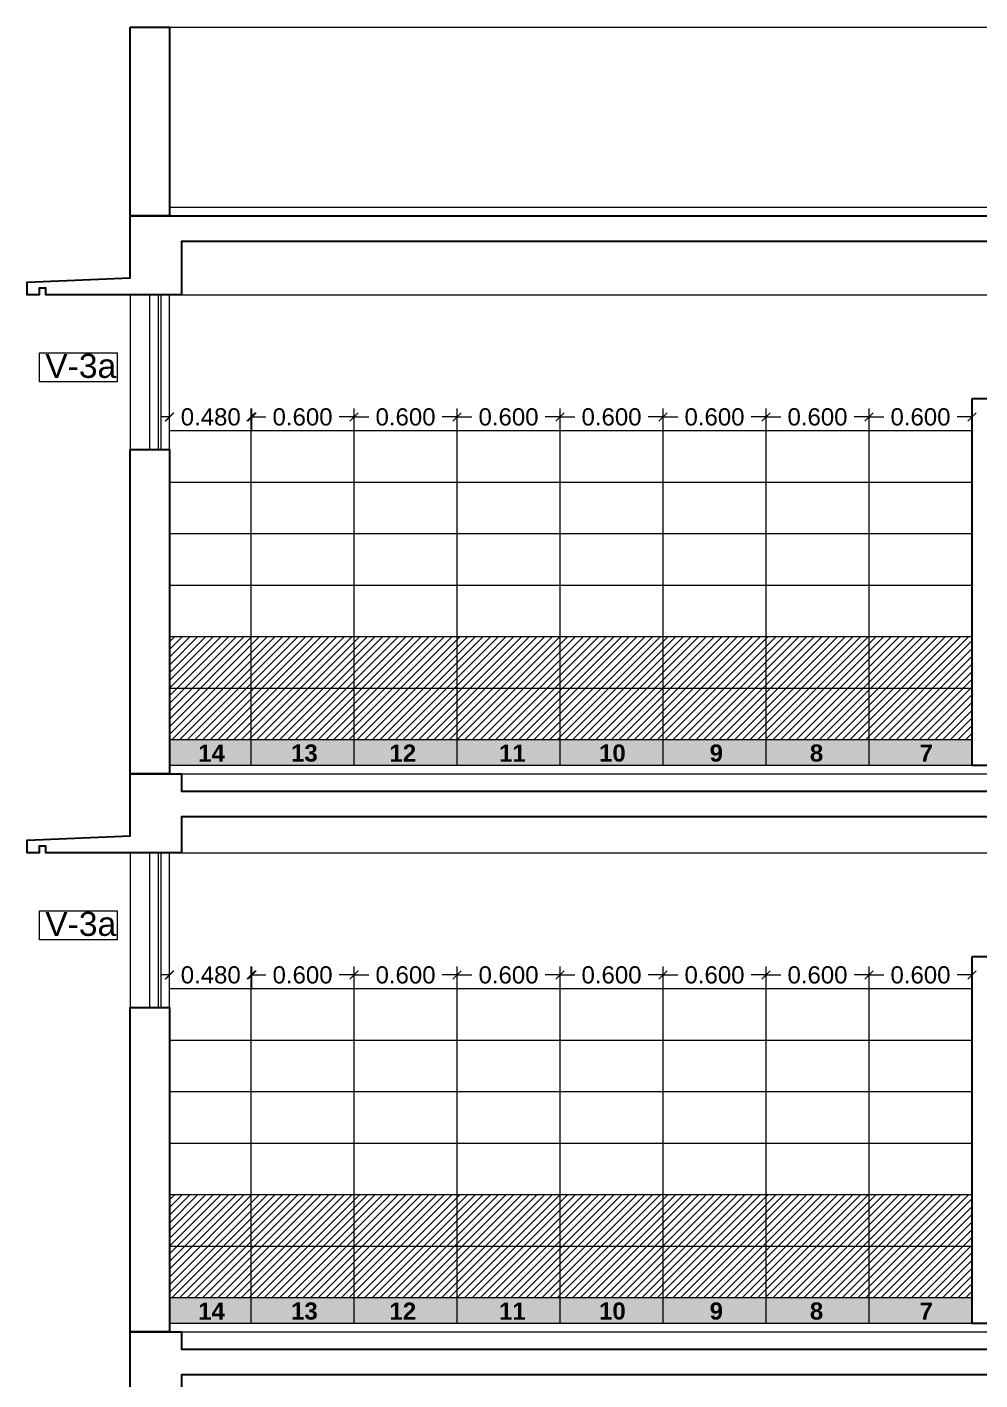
# Model space of a CAD drawing. Header units: millimetres. Extents: x 2733 to 5909, y 1038 to 2089.
# Drawn here: x 2766.64 to 2772.19, y 1048.03 to 1055.91 of the extents above; entities that cross this region are included whole.
import ezdxf

# ---------------------------------------------------------------- set-up
doc = ezdxf.new("R2010")
doc.units = ezdxf.units.MM
doc.header["$PDMODE"] = 35
doc.layers.get('0').update_dxf_attribs({"lineweight": 20})
doc.layers.get('Defpoints').update_dxf_attribs({"lineweight": 15})
for name, color, linetype, lineweight in [('beam', 43, 'Continuous', 20), ('DIM', 6, 'Continuous', 18), ('FLOOR FINISH', 10, 'Continuous', 15), ('Hatch', 43, 'Continuous', 13), ('rcc', 5, 'Continuous', 30), ('RD', 7, 'Continuous', 18), ('TILE HATCH-2', 123, 'Continuous', 9), ('Tiles', 91, 'Continuous', 9), ('Tiles-Text', 230, 'Continuous', 18), ('Ventilator', 200, 'Continuous', 18), ('Wall', 7, 'Continuous', 30)]:
    doc.layers.add(name, color=color, linetype=linetype, lineweight=lineweight)
doc.styles.add('dim-stylus bt', font='arial.ttf')
doc.styles.get("Standard").update_dxf_attribs({"font": 'arial.ttf', "height": 0.2})
doc.styles.add('Tabrej', font='arial.ttf')
doc.dimstyles.new('DIMEN', dxfattribs={"dimtxt": 0.3, "dimasz": 0.25, "dimexe": 0.18, "dimexo": 0.0625, "dimgap": 0.09, "dimtad": 0, "dimdec": 3, "dimzin": 0, "dimdsep": 46, "dimtxsty": 'Tabrej', "dimcen": 0, "dimclrd": 256, "dimclre": 256, "dimclrt": 7, "dimadec": 0, "dimazin": 0, "dimtfac": 1, "dimtdec": 3, "dimtofl": 0, "dimtmove": 0, "dimatfit": 1, "dimfxl": 0, "dimtolj": 1, "dimtzin": 0, "dimlwd": -1, "dimlwe": -1, "dimarcsym": 0})

# ---------------------------------------------------------------- blocks, each defined once
blk = doc.blocks.new('_ArchTick')
at = {"color": 0, "const_width": 0.15}
blk.add_lwpolyline([(-0.5, -0.5), (0.5, 0.5)], dxfattribs=at)
blk = doc.blocks.new('*D184')
at = {"layer": 'Defpoints', "color": 0, "lineweight": 15, "transparency": 16777216}
for p in [(2767.9517, 1053.6424), (2767.4715, 1053.5635), (2767.9517, 1053.5635)]:
    blk.add_point(p, dxfattribs=at)
at = {"layer": 'DIM', "transparency": 16777216}
for p, q in [((2767.4715, 1053.565), (2767.4715, 1053.6924)), ((2767.9517, 1053.565), (2767.9517, 1053.6924)), ((2767.4715, 1053.6424), (2767.4215, 1053.6424)), ((2767.9517, 1053.6424), (2768.0017, 1053.6424))]:
    blk.add_line(p, q, dxfattribs=at)
at = {"layer": 'DIM', "transparency": 16777216, "xscale": 0.05, "yscale": 0.05, "zscale": 0.05}
blk.add_blockref('_ArchTick', (2767.4715, 1053.6424), dxfattribs=at)
at = {"layer": 'DIM', "transparency": 16777216, "xscale": 0.05, "yscale": 0.05, "zscale": 0.05, "rotation": 180}
blk.add_blockref('_ArchTick', (2767.9517, 1053.6424), dxfattribs=at)
at = {"layer": 'DIM', "color": 7, "transparency": 16777216, "insert": (2767.7116, 1053.6424), "char_height": 0.1, "attachment_point": 5, "style": 'Tabrej'}
blk.add_mtext('\\A1;0.480', dxfattribs=at)
blk = doc.blocks.new('*D176')
at = {"layer": 'Defpoints', "color": 0, "lineweight": 15, "transparency": 16777216}
for p in [(2768.5466, 1053.6424), (2767.9466, 1053.5685), (2768.5466, 1053.5635)]:
    blk.add_point(p, dxfattribs=at)
at = {"layer": 'DIM', "transparency": 16777216}
for p, q in [((2767.9466, 1053.57), (2767.9466, 1053.6924)), ((2768.5466, 1053.565), (2768.5466, 1053.6924)), ((2767.9466, 1053.6424), (2768.0331, 1053.6424)), ((2768.5466, 1053.6424), (2768.4602, 1053.6424))]:
    blk.add_line(p, q, dxfattribs=at)
at = {"layer": 'DIM', "transparency": 16777216, "xscale": 0.05, "yscale": 0.05, "zscale": 0.05, "rotation": 180}
blk.add_blockref('_ArchTick', (2767.9466, 1053.6424), dxfattribs=at)
at = {"layer": 'DIM', "transparency": 16777216, "xscale": 0.05, "yscale": 0.05, "zscale": 0.05}
blk.add_blockref('_ArchTick', (2768.5466, 1053.6424), dxfattribs=at)
at = {"layer": 'DIM', "color": 7, "transparency": 16777216, "insert": (2768.2466, 1053.6424), "char_height": 0.1, "attachment_point": 5, "style": 'Tabrej'}
blk.add_mtext('\\A1;0.600', dxfattribs=at)
blk = doc.blocks.new('*D177')
at = {"layer": 'Defpoints', "color": 0, "lineweight": 15, "transparency": 16777216}
for p in [(2769.1466, 1053.6424), (2768.5466, 1053.5685), (2769.1466, 1053.5635)]:
    blk.add_point(p, dxfattribs=at)
at = {"layer": 'DIM', "transparency": 16777216}
for p, q in [((2768.5466, 1053.57), (2768.5466, 1053.6924)), ((2769.1466, 1053.565), (2769.1466, 1053.6924)), ((2768.5466, 1053.6424), (2768.6331, 1053.6424)), ((2769.1466, 1053.6424), (2769.0602, 1053.6424))]:
    blk.add_line(p, q, dxfattribs=at)
at = {"layer": 'DIM', "transparency": 16777216, "xscale": 0.05, "yscale": 0.05, "zscale": 0.05, "rotation": 180}
blk.add_blockref('_ArchTick', (2768.5466, 1053.6424), dxfattribs=at)
at = {"layer": 'DIM', "transparency": 16777216, "xscale": 0.05, "yscale": 0.05, "zscale": 0.05}
blk.add_blockref('_ArchTick', (2769.1466, 1053.6424), dxfattribs=at)
at = {"layer": 'DIM', "color": 7, "transparency": 16777216, "insert": (2768.8466, 1053.6424), "char_height": 0.1, "attachment_point": 5, "style": 'Tabrej'}
blk.add_mtext('\\A1;0.600', dxfattribs=at)
blk = doc.blocks.new('*D178')
at = {"layer": 'Defpoints', "color": 0, "lineweight": 15, "transparency": 16777216}
for p in [(2769.7466, 1053.6424), (2769.1466, 1053.5685), (2769.7466, 1053.5635)]:
    blk.add_point(p, dxfattribs=at)
at = {"layer": 'DIM', "transparency": 16777216}
for p, q in [((2769.1466, 1053.57), (2769.1466, 1053.6924)), ((2769.7466, 1053.565), (2769.7466, 1053.6924)), ((2769.1466, 1053.6424), (2769.2331, 1053.6424)), ((2769.7466, 1053.6424), (2769.6602, 1053.6424))]:
    blk.add_line(p, q, dxfattribs=at)
at = {"layer": 'DIM', "transparency": 16777216, "xscale": 0.05, "yscale": 0.05, "zscale": 0.05, "rotation": 180}
blk.add_blockref('_ArchTick', (2769.1466, 1053.6424), dxfattribs=at)
at = {"layer": 'DIM', "transparency": 16777216, "xscale": 0.05, "yscale": 0.05, "zscale": 0.05}
blk.add_blockref('_ArchTick', (2769.7466, 1053.6424), dxfattribs=at)
at = {"layer": 'DIM', "color": 7, "transparency": 16777216, "insert": (2769.4466, 1053.6424), "char_height": 0.1, "attachment_point": 5, "style": 'Tabrej'}
blk.add_mtext('\\A1;0.600', dxfattribs=at)
blk = doc.blocks.new('*D179')
at = {"layer": 'Defpoints', "color": 0, "lineweight": 15, "transparency": 16777216}
for p in [(2770.3466, 1053.6424), (2769.7466, 1053.5685), (2770.3466, 1053.5635)]:
    blk.add_point(p, dxfattribs=at)
at = {"layer": 'DIM', "transparency": 16777216}
for p, q in [((2769.7466, 1053.57), (2769.7466, 1053.6924)), ((2770.3466, 1053.565), (2770.3466, 1053.6924)), ((2769.7466, 1053.6424), (2769.8331, 1053.6424)), ((2770.3466, 1053.6424), (2770.2602, 1053.6424))]:
    blk.add_line(p, q, dxfattribs=at)
at = {"layer": 'DIM', "transparency": 16777216, "xscale": 0.05, "yscale": 0.05, "zscale": 0.05, "rotation": 180}
blk.add_blockref('_ArchTick', (2769.7466, 1053.6424), dxfattribs=at)
at = {"layer": 'DIM', "transparency": 16777216, "xscale": 0.05, "yscale": 0.05, "zscale": 0.05}
blk.add_blockref('_ArchTick', (2770.3466, 1053.6424), dxfattribs=at)
at = {"layer": 'DIM', "color": 7, "transparency": 16777216, "insert": (2770.0466, 1053.6424), "char_height": 0.1, "attachment_point": 5, "style": 'Tabrej'}
blk.add_mtext('\\A1;0.600', dxfattribs=at)
blk = doc.blocks.new('*D180')
at = {"layer": 'Defpoints', "color": 0, "lineweight": 15, "transparency": 16777216}
for p in [(2770.9466, 1053.6424), (2770.3466, 1053.5685), (2770.9466, 1053.5635)]:
    blk.add_point(p, dxfattribs=at)
at = {"layer": 'DIM', "transparency": 16777216}
for p, q in [((2770.3466, 1053.57), (2770.3466, 1053.6924)), ((2770.9466, 1053.565), (2770.9466, 1053.6924)), ((2770.3466, 1053.6424), (2770.4331, 1053.6424)), ((2770.9466, 1053.6424), (2770.8602, 1053.6424))]:
    blk.add_line(p, q, dxfattribs=at)
at = {"layer": 'DIM', "transparency": 16777216, "xscale": 0.05, "yscale": 0.05, "zscale": 0.05, "rotation": 180}
blk.add_blockref('_ArchTick', (2770.3466, 1053.6424), dxfattribs=at)
at = {"layer": 'DIM', "transparency": 16777216, "xscale": 0.05, "yscale": 0.05, "zscale": 0.05}
blk.add_blockref('_ArchTick', (2770.9466, 1053.6424), dxfattribs=at)
at = {"layer": 'DIM', "color": 7, "transparency": 16777216, "insert": (2770.6466, 1053.6424), "char_height": 0.1, "attachment_point": 5, "style": 'Tabrej'}
blk.add_mtext('\\A1;0.600', dxfattribs=at)
blk = doc.blocks.new('*D181')
at = {"layer": 'Defpoints', "color": 0, "lineweight": 15, "transparency": 16777216}
for p in [(2771.5466, 1053.6424), (2770.9466, 1053.5685), (2771.5466, 1053.5635)]:
    blk.add_point(p, dxfattribs=at)
at = {"layer": 'DIM', "transparency": 16777216}
for p, q in [((2770.9466, 1053.57), (2770.9466, 1053.6924)), ((2771.5466, 1053.565), (2771.5466, 1053.6924)), ((2770.9466, 1053.6424), (2771.0331, 1053.6424)), ((2771.5466, 1053.6424), (2771.4602, 1053.6424))]:
    blk.add_line(p, q, dxfattribs=at)
at = {"layer": 'DIM', "transparency": 16777216, "xscale": 0.05, "yscale": 0.05, "zscale": 0.05, "rotation": 180}
blk.add_blockref('_ArchTick', (2770.9466, 1053.6424), dxfattribs=at)
at = {"layer": 'DIM', "transparency": 16777216, "xscale": 0.05, "yscale": 0.05, "zscale": 0.05}
blk.add_blockref('_ArchTick', (2771.5466, 1053.6424), dxfattribs=at)
at = {"layer": 'DIM', "color": 7, "transparency": 16777216, "insert": (2771.2466, 1053.6424), "char_height": 0.1, "attachment_point": 5, "style": 'Tabrej'}
blk.add_mtext('\\A1;0.600', dxfattribs=at)
blk = doc.blocks.new('*D182')
at = {"layer": 'Defpoints', "color": 0, "lineweight": 15, "transparency": 16777216}
for p in [(2772.1466, 1053.6424), (2771.5466, 1053.5685), (2772.1466, 1053.5635)]:
    blk.add_point(p, dxfattribs=at)
at = {"layer": 'DIM', "transparency": 16777216}
for p, q in [((2771.5466, 1053.57), (2771.5466, 1053.6924)), ((2772.1466, 1053.565), (2772.1466, 1053.6924)), ((2771.5466, 1053.6424), (2771.6331, 1053.6424)), ((2772.1466, 1053.6424), (2772.0602, 1053.6424))]:
    blk.add_line(p, q, dxfattribs=at)
at = {"layer": 'DIM', "transparency": 16777216, "xscale": 0.05, "yscale": 0.05, "zscale": 0.05, "rotation": 180}
blk.add_blockref('_ArchTick', (2771.5466, 1053.6424), dxfattribs=at)
at = {"layer": 'DIM', "transparency": 16777216, "xscale": 0.05, "yscale": 0.05, "zscale": 0.05}
blk.add_blockref('_ArchTick', (2772.1466, 1053.6424), dxfattribs=at)
at = {"layer": 'DIM', "color": 7, "transparency": 16777216, "insert": (2771.8466, 1053.6424), "char_height": 0.1, "attachment_point": 5, "style": 'Tabrej'}
blk.add_mtext('\\A1;0.600', dxfattribs=at)
blk = doc.blocks.new('tg')
at = {"layer": 'RD', "linetype": 'Continuous', "ltscale": 0.2}
blk.add_lwpolyline([(2440.174, -1429.3276), (2439.7225, -1429.3276), (2439.7225, -1429.159), (2440.174, -1429.159)], close=True, dxfattribs=at)
at = {"layer": 'RD', "linetype": 'Continuous', "ltscale": 0.2, "insert": (2439.7561, -1429.1655), "char_height": 0.14, "attachment_point": 1}
blk.add_mtext_dynamic_manual_height_columns('V-3a', width=0.066544, gutter_width=1.7655, heights=[0], dxfattribs=at)
blk = doc.blocks.new('*D739')
at = {"layer": 'Defpoints', "color": 0, "lineweight": 15, "transparency": 16777216}
for p in [(2768.5466, 1050.3924), (2767.9466, 1050.3185), (2768.5466, 1050.3135)]:
    blk.add_point(p, dxfattribs=at)
at = {"layer": 'DIM', "transparency": 16777216}
for p, q in [((2767.9466, 1050.32), (2767.9466, 1050.4424)), ((2767.9466, 1050.3924), (2768.0331, 1050.3924)), ((2768.5466, 1050.3924), (2768.4602, 1050.3924)), ((2768.5466, 1050.315), (2768.5466, 1050.4424))]:
    blk.add_line(p, q, dxfattribs=at)
at = {"layer": 'DIM', "transparency": 16777216, "xscale": 0.05, "yscale": 0.05, "zscale": 0.05, "rotation": 180}
blk.add_blockref('_ArchTick', (2767.9466, 1050.3924), dxfattribs=at)
at = {"layer": 'DIM', "transparency": 16777216, "xscale": 0.05, "yscale": 0.05, "zscale": 0.05}
blk.add_blockref('_ArchTick', (2768.5466, 1050.3924), dxfattribs=at)
at = {"layer": 'DIM', "color": 7, "transparency": 16777216, "insert": (2768.2466, 1050.3924), "char_height": 0.1, "attachment_point": 5, "style": 'Tabrej'}
blk.add_mtext('\\A1;0.600', dxfattribs=at)
blk = doc.blocks.new('*D740')
at = {"layer": 'Defpoints', "color": 0, "lineweight": 15, "transparency": 16777216}
for p in [(2769.1466, 1050.3924), (2768.5466, 1050.3185), (2769.1466, 1050.3135)]:
    blk.add_point(p, dxfattribs=at)
at = {"layer": 'DIM', "transparency": 16777216}
for p, q in [((2768.5466, 1050.32), (2768.5466, 1050.4424)), ((2768.5466, 1050.3924), (2768.6331, 1050.3924)), ((2769.1466, 1050.3924), (2769.0602, 1050.3924)), ((2769.1466, 1050.315), (2769.1466, 1050.4424))]:
    blk.add_line(p, q, dxfattribs=at)
at = {"layer": 'DIM', "transparency": 16777216, "xscale": 0.05, "yscale": 0.05, "zscale": 0.05, "rotation": 180}
blk.add_blockref('_ArchTick', (2768.5466, 1050.3924), dxfattribs=at)
at = {"layer": 'DIM', "transparency": 16777216, "xscale": 0.05, "yscale": 0.05, "zscale": 0.05}
blk.add_blockref('_ArchTick', (2769.1466, 1050.3924), dxfattribs=at)
at = {"layer": 'DIM', "color": 7, "transparency": 16777216, "insert": (2768.8466, 1050.3924), "char_height": 0.1, "attachment_point": 5, "style": 'Tabrej'}
blk.add_mtext('\\A1;0.600', dxfattribs=at)
blk = doc.blocks.new('*D738')
at = {"layer": 'Defpoints', "color": 0, "lineweight": 15, "transparency": 16777216}
for p in [(2767.9517, 1050.3924), (2767.4715, 1050.3135), (2767.9517, 1050.3135)]:
    blk.add_point(p, dxfattribs=at)
at = {"layer": 'DIM', "transparency": 16777216}
for p, q in [((2767.4715, 1050.3924), (2767.4215, 1050.3924)), ((2767.4715, 1050.315), (2767.4715, 1050.4424)), ((2767.9517, 1050.315), (2767.9517, 1050.4424)), ((2767.9517, 1050.3924), (2768.0017, 1050.3924))]:
    blk.add_line(p, q, dxfattribs=at)
at = {"layer": 'DIM', "transparency": 16777216, "xscale": 0.05, "yscale": 0.05, "zscale": 0.05}
blk.add_blockref('_ArchTick', (2767.4715, 1050.3924), dxfattribs=at)
at = {"layer": 'DIM', "transparency": 16777216, "xscale": 0.05, "yscale": 0.05, "zscale": 0.05, "rotation": 180}
blk.add_blockref('_ArchTick', (2767.9517, 1050.3924), dxfattribs=at)
at = {"layer": 'DIM', "color": 7, "transparency": 16777216, "insert": (2767.7116, 1050.3924), "char_height": 0.1, "attachment_point": 5, "style": 'Tabrej'}
blk.add_mtext('\\A1;0.480', dxfattribs=at)
blk = doc.blocks.new('*D741')
at = {"layer": 'Defpoints', "color": 0, "lineweight": 15, "transparency": 16777216}
for p in [(2769.7466, 1050.3924), (2769.1466, 1050.3185), (2769.7466, 1050.3135)]:
    blk.add_point(p, dxfattribs=at)
at = {"layer": 'DIM', "transparency": 16777216}
for p, q in [((2769.1466, 1050.32), (2769.1466, 1050.4424)), ((2769.1466, 1050.3924), (2769.2331, 1050.3924)), ((2769.7466, 1050.3924), (2769.6602, 1050.3924)), ((2769.7466, 1050.315), (2769.7466, 1050.4424))]:
    blk.add_line(p, q, dxfattribs=at)
at = {"layer": 'DIM', "transparency": 16777216, "xscale": 0.05, "yscale": 0.05, "zscale": 0.05, "rotation": 180}
blk.add_blockref('_ArchTick', (2769.1466, 1050.3924), dxfattribs=at)
at = {"layer": 'DIM', "transparency": 16777216, "xscale": 0.05, "yscale": 0.05, "zscale": 0.05}
blk.add_blockref('_ArchTick', (2769.7466, 1050.3924), dxfattribs=at)
at = {"layer": 'DIM', "color": 7, "transparency": 16777216, "insert": (2769.4466, 1050.3924), "char_height": 0.1, "attachment_point": 5, "style": 'Tabrej'}
blk.add_mtext('\\A1;0.600', dxfattribs=at)
blk = doc.blocks.new('*D742')
at = {"layer": 'Defpoints', "color": 0, "lineweight": 15, "transparency": 16777216}
for p in [(2770.3466, 1050.3924), (2769.7466, 1050.3185), (2770.3466, 1050.3135)]:
    blk.add_point(p, dxfattribs=at)
at = {"layer": 'DIM', "transparency": 16777216}
for p, q in [((2769.7466, 1050.32), (2769.7466, 1050.4424)), ((2769.7466, 1050.3924), (2769.8331, 1050.3924)), ((2770.3466, 1050.3924), (2770.2602, 1050.3924)), ((2770.3466, 1050.315), (2770.3466, 1050.4424))]:
    blk.add_line(p, q, dxfattribs=at)
at = {"layer": 'DIM', "transparency": 16777216, "xscale": 0.05, "yscale": 0.05, "zscale": 0.05, "rotation": 180}
blk.add_blockref('_ArchTick', (2769.7466, 1050.3924), dxfattribs=at)
at = {"layer": 'DIM', "transparency": 16777216, "xscale": 0.05, "yscale": 0.05, "zscale": 0.05}
blk.add_blockref('_ArchTick', (2770.3466, 1050.3924), dxfattribs=at)
at = {"layer": 'DIM', "color": 7, "transparency": 16777216, "insert": (2770.0466, 1050.3924), "char_height": 0.1, "attachment_point": 5, "style": 'Tabrej'}
blk.add_mtext('\\A1;0.600', dxfattribs=at)
blk = doc.blocks.new('*D743')
at = {"layer": 'Defpoints', "color": 0, "lineweight": 15, "transparency": 16777216}
for p in [(2770.9466, 1050.3924), (2770.3466, 1050.3185), (2770.9466, 1050.3135)]:
    blk.add_point(p, dxfattribs=at)
at = {"layer": 'DIM', "transparency": 16777216}
for p, q in [((2770.3466, 1050.32), (2770.3466, 1050.4424)), ((2770.3466, 1050.3924), (2770.4331, 1050.3924)), ((2770.9466, 1050.3924), (2770.8602, 1050.3924)), ((2770.9466, 1050.315), (2770.9466, 1050.4424))]:
    blk.add_line(p, q, dxfattribs=at)
at = {"layer": 'DIM', "transparency": 16777216, "xscale": 0.05, "yscale": 0.05, "zscale": 0.05, "rotation": 180}
blk.add_blockref('_ArchTick', (2770.3466, 1050.3924), dxfattribs=at)
at = {"layer": 'DIM', "transparency": 16777216, "xscale": 0.05, "yscale": 0.05, "zscale": 0.05}
blk.add_blockref('_ArchTick', (2770.9466, 1050.3924), dxfattribs=at)
at = {"layer": 'DIM', "color": 7, "transparency": 16777216, "insert": (2770.6466, 1050.3924), "char_height": 0.1, "attachment_point": 5, "style": 'Tabrej'}
blk.add_mtext('\\A1;0.600', dxfattribs=at)
blk = doc.blocks.new('*D744')
at = {"layer": 'Defpoints', "color": 0, "lineweight": 15, "transparency": 16777216}
for p in [(2771.5466, 1050.3924), (2770.9466, 1050.3185), (2771.5466, 1050.3135)]:
    blk.add_point(p, dxfattribs=at)
at = {"layer": 'DIM', "transparency": 16777216}
for p, q in [((2770.9466, 1050.32), (2770.9466, 1050.4424)), ((2770.9466, 1050.3924), (2771.0331, 1050.3924)), ((2771.5466, 1050.3924), (2771.4602, 1050.3924)), ((2771.5466, 1050.315), (2771.5466, 1050.4424))]:
    blk.add_line(p, q, dxfattribs=at)
at = {"layer": 'DIM', "transparency": 16777216, "xscale": 0.05, "yscale": 0.05, "zscale": 0.05, "rotation": 180}
blk.add_blockref('_ArchTick', (2770.9466, 1050.3924), dxfattribs=at)
at = {"layer": 'DIM', "transparency": 16777216, "xscale": 0.05, "yscale": 0.05, "zscale": 0.05}
blk.add_blockref('_ArchTick', (2771.5466, 1050.3924), dxfattribs=at)
at = {"layer": 'DIM', "color": 7, "transparency": 16777216, "insert": (2771.2466, 1050.3924), "char_height": 0.1, "attachment_point": 5, "style": 'Tabrej'}
blk.add_mtext('\\A1;0.600', dxfattribs=at)
blk = doc.blocks.new('*D745')
at = {"layer": 'Defpoints', "color": 0, "lineweight": 15, "transparency": 16777216}
for p in [(2772.1466, 1050.3924), (2771.5466, 1050.3185), (2772.1466, 1050.3135)]:
    blk.add_point(p, dxfattribs=at)
at = {"layer": 'DIM', "transparency": 16777216}
for p, q in [((2771.5466, 1050.32), (2771.5466, 1050.4424)), ((2771.5466, 1050.3924), (2771.6331, 1050.3924)), ((2772.1466, 1050.3924), (2772.0602, 1050.3924)), ((2772.1466, 1050.315), (2772.1466, 1050.4424))]:
    blk.add_line(p, q, dxfattribs=at)
at = {"layer": 'DIM', "transparency": 16777216, "xscale": 0.05, "yscale": 0.05, "zscale": 0.05, "rotation": 180}
blk.add_blockref('_ArchTick', (2771.5466, 1050.3924), dxfattribs=at)
at = {"layer": 'DIM', "transparency": 16777216, "xscale": 0.05, "yscale": 0.05, "zscale": 0.05}
blk.add_blockref('_ArchTick', (2772.1466, 1050.3924), dxfattribs=at)
at = {"layer": 'DIM', "color": 7, "transparency": 16777216, "insert": (2771.8466, 1050.3924), "char_height": 0.1, "attachment_point": 5, "style": 'Tabrej'}
blk.add_mtext('\\A1;0.600', dxfattribs=at)

msp = doc.modelspace()

# ---------------------------------------------------------------- hatches: boundary and pattern name
at = {"layer": 'Hatch', "lineweight": 15}
h = msp.add_hatch(dxfattribs=at)
h.set_pattern_fill('ANSI36', color=256, scale=0.01, angle=45, style=0)
h.paths.add_polyline_path([(2772.1466, 1051.7635), (2771.5466, 1051.7635), (2771.5466, 1051.6135), (2772.1466, 1051.6135)])
h.paths.add_polyline_path([(2771.5466, 1051.7635), (2770.9466, 1051.7635), (2770.9466, 1051.6135), (2771.5466, 1051.6135)])
h.paths.add_polyline_path([(2770.9466, 1051.7635), (2770.3466, 1051.7635), (2770.3466, 1051.6135), (2770.9466, 1051.6135)])
h.paths.add_polyline_path([(2770.3466, 1051.7635), (2769.7466, 1051.7635), (2769.7466, 1051.6135), (2770.3466, 1051.6135)])
h.paths.add_polyline_path([(2769.7466, 1051.7635), (2769.1466, 1051.7635), (2769.1466, 1051.6135), (2769.7466, 1051.6135)])
h.paths.add_polyline_path([(2769.1466, 1051.7635), (2768.5466, 1051.7635), (2768.5466, 1051.6135), (2769.1466, 1051.6135)])
h.paths.add_polyline_path([(2768.5466, 1051.7635), (2767.9466, 1051.7635), (2767.9466, 1051.6135), (2768.5466, 1051.6135)])
h.paths.add_polyline_path([(2767.9466, 1051.7635), (2767.4714, 1051.7635), (2767.4714, 1051.6135), (2767.9466, 1051.6135)])
h.paths.add_polyline_path([(2771.8163, 1051.5799), (2771.944, 1051.5799), (2771.944, 1051.786), (2771.8163, 1051.786)], flags=9)
h.paths.add_polyline_path([(2771.1772, 1051.5806), (2771.3049, 1051.5806), (2771.3049, 1051.7867), (2771.1772, 1051.7867)], flags=9)
h.paths.add_polyline_path([(2770.5941, 1051.5806), (2770.7218, 1051.5806), (2770.7218, 1051.7867), (2770.5941, 1051.7867)], flags=9)
h.paths.add_polyline_path([(2769.9469, 1051.5806), (2770.1523, 1051.5806), (2770.1523, 1051.7866), (2769.9469, 1051.7866)], flags=9)
h.paths.add_polyline_path([(2769.3727, 1051.5797), (2769.578, 1051.5797), (2769.578, 1051.7858), (2769.3727, 1051.7858)], flags=9)
h.paths.add_polyline_path([(2768.7259, 1051.5797), (2768.9313, 1051.5797), (2768.9313, 1051.7858), (2768.7259, 1051.7858)], flags=9)
h.paths.add_polyline_path([(2768.152, 1051.5806), (2768.3574, 1051.5806), (2768.3574, 1051.7866), (2768.152, 1051.7866)], flags=9)
h.paths.add_polyline_path([(2767.6097, 1051.5797), (2767.8151, 1051.5797), (2767.8151, 1051.7858), (2767.6097, 1051.7858)], flags=9)
h = msp.add_hatch(dxfattribs=at)
h.set_pattern_fill('ANSI36', color=256, scale=0.01, angle=45, style=0)
h.set_pattern_definition([(90, (4e-12, -3.25), (-0.03175, 0.0555625), [0.079375, -0.015875, 0, -0.015875])])
h.paths.add_polyline_path([(2772.1466, 1048.5135), (2771.5466, 1048.5135), (2771.5466, 1048.3635), (2772.1466, 1048.3635)])
h.paths.add_polyline_path([(2771.5466, 1048.5135), (2770.9466, 1048.5135), (2770.9466, 1048.3635), (2771.5466, 1048.3635)])
h.paths.add_polyline_path([(2770.9466, 1048.5135), (2770.3466, 1048.5135), (2770.3466, 1048.3635), (2770.9466, 1048.3635)])
h.paths.add_polyline_path([(2770.3466, 1048.5135), (2769.7466, 1048.5135), (2769.7466, 1048.3635), (2770.3466, 1048.3635)])
h.paths.add_polyline_path([(2769.7466, 1048.5135), (2769.1466, 1048.5135), (2769.1466, 1048.3635), (2769.7466, 1048.3635)])
h.paths.add_polyline_path([(2769.1466, 1048.5135), (2768.5466, 1048.5135), (2768.5466, 1048.3635), (2769.1466, 1048.3635)])
h.paths.add_polyline_path([(2768.5466, 1048.5135), (2767.9466, 1048.5135), (2767.9466, 1048.3635), (2768.5466, 1048.3635)])
h.paths.add_polyline_path([(2767.9466, 1048.5135), (2767.4714, 1048.5135), (2767.4714, 1048.3635), (2767.9466, 1048.3635)])
h.paths.add_polyline_path([(2771.8163, 1048.3299), (2771.944, 1048.3299), (2771.944, 1048.536), (2771.8163, 1048.536)], flags=9)
h.paths.add_polyline_path([(2771.1772, 1048.3306), (2771.3049, 1048.3306), (2771.3049, 1048.5367), (2771.1772, 1048.5367)], flags=9)
h.paths.add_polyline_path([(2770.5941, 1048.3306), (2770.7218, 1048.3306), (2770.7218, 1048.5367), (2770.5941, 1048.5367)], flags=9)
h.paths.add_polyline_path([(2769.9469, 1048.3306), (2770.1523, 1048.3306), (2770.1523, 1048.5366), (2769.9469, 1048.5366)], flags=9)
h.paths.add_polyline_path([(2769.3727, 1048.3297), (2769.578, 1048.3297), (2769.578, 1048.5358), (2769.3727, 1048.5358)], flags=9)
h.paths.add_polyline_path([(2768.7259, 1048.3297), (2768.9313, 1048.3297), (2768.9313, 1048.5358), (2768.7259, 1048.5358)], flags=9)
h.paths.add_polyline_path([(2768.152, 1048.3306), (2768.3574, 1048.3306), (2768.3574, 1048.5366), (2768.152, 1048.5366)], flags=9)
h.paths.add_polyline_path([(2767.6097, 1048.3297), (2767.8151, 1048.3297), (2767.8151, 1048.5358), (2767.6097, 1048.5358)], flags=9)
at = {"layer": 'TILE HATCH-2'}
h = msp.add_hatch(dxfattribs=at)
h.set_pattern_fill('ANSI31', color=256, scale=0.01, style=0)
h.paths.add_polyline_path([(2772.1466, 1052.0635), (2771.5466, 1052.0635), (2771.5466, 1051.7635), (2772.1466, 1051.7635)])
h.paths.add_polyline_path([(2772.1466, 1052.3635), (2771.5466, 1052.3635), (2771.5466, 1052.0635), (2772.1466, 1052.0635)])
h.paths.add_polyline_path([(2771.5466, 1052.3635), (2770.9466, 1052.3635), (2770.9466, 1052.0635), (2771.5466, 1052.0635)])
h.paths.add_polyline_path([(2771.5466, 1052.0635), (2770.9466, 1052.0635), (2770.9466, 1051.7635), (2771.5466, 1051.7635)])
h.paths.add_polyline_path([(2770.9466, 1052.0635), (2770.3466, 1052.0635), (2770.3466, 1051.7635), (2770.9466, 1051.7635)])
h.paths.add_polyline_path([(2770.9466, 1052.3635), (2770.3466, 1052.3635), (2770.3466, 1052.0635), (2770.9466, 1052.0635)])
h.paths.add_polyline_path([(2770.3466, 1052.3635), (2769.7466, 1052.3635), (2769.7466, 1052.0635), (2770.3466, 1052.0635)])
h.paths.add_polyline_path([(2770.3466, 1052.0635), (2769.7466, 1052.0635), (2769.7466, 1051.7635), (2770.3466, 1051.7635)])
h.paths.add_polyline_path([(2769.7466, 1052.0635), (2769.1466, 1052.0635), (2769.1466, 1051.7635), (2769.7466, 1051.7635)])
h.paths.add_polyline_path([(2769.7466, 1052.3635), (2769.1466, 1052.3635), (2769.1466, 1052.0635), (2769.7466, 1052.0635)])
h.paths.add_polyline_path([(2769.1466, 1052.3635), (2768.5466, 1052.3635), (2768.5466, 1052.0635), (2769.1466, 1052.0635)])
h.paths.add_polyline_path([(2769.1466, 1052.0635), (2768.5466, 1052.0635), (2768.5466, 1051.7635), (2769.1466, 1051.7635)])
h.paths.add_polyline_path([(2768.5466, 1052.0635), (2767.9466, 1052.0635), (2767.9466, 1051.7635), (2768.5466, 1051.7635)])
h.paths.add_polyline_path([(2768.5466, 1052.3635), (2767.9466, 1052.3635), (2767.9466, 1052.0635), (2768.5466, 1052.0635)])
h.paths.add_polyline_path([(2767.9466, 1052.3635), (2767.4714, 1052.3635), (2767.4714, 1052.0635), (2767.9466, 1052.0635)])
h.paths.add_polyline_path([(2767.9466, 1052.0635), (2767.4714, 1052.0635), (2767.4714, 1051.7635), (2767.9466, 1051.7635)])
h = msp.add_hatch(dxfattribs=at)
h.set_pattern_fill('ANSI31', color=256, scale=0.01, style=0)
h.set_pattern_definition([(45, (4e-12, -3.25), (-0.0224506403, 0.0224506403), [])])
h.paths.add_polyline_path([(2772.1466, 1048.8135), (2771.5466, 1048.8135), (2771.5466, 1048.5135), (2772.1466, 1048.5135)])
h.paths.add_polyline_path([(2772.1466, 1049.1135), (2771.5466, 1049.1135), (2771.5466, 1048.8135), (2772.1466, 1048.8135)])
h.paths.add_polyline_path([(2771.5466, 1049.1135), (2770.9466, 1049.1135), (2770.9466, 1048.8135), (2771.5466, 1048.8135)])
h.paths.add_polyline_path([(2771.5466, 1048.8135), (2770.9466, 1048.8135), (2770.9466, 1048.5135), (2771.5466, 1048.5135)])
h.paths.add_polyline_path([(2770.9466, 1048.8135), (2770.3466, 1048.8135), (2770.3466, 1048.5135), (2770.9466, 1048.5135)])
h.paths.add_polyline_path([(2770.9466, 1049.1135), (2770.3466, 1049.1135), (2770.3466, 1048.8135), (2770.9466, 1048.8135)])
h.paths.add_polyline_path([(2770.3466, 1049.1135), (2769.7466, 1049.1135), (2769.7466, 1048.8135), (2770.3466, 1048.8135)])
h.paths.add_polyline_path([(2770.3466, 1048.8135), (2769.7466, 1048.8135), (2769.7466, 1048.5135), (2770.3466, 1048.5135)])
h.paths.add_polyline_path([(2769.7466, 1048.8135), (2769.1466, 1048.8135), (2769.1466, 1048.5135), (2769.7466, 1048.5135)])
h.paths.add_polyline_path([(2769.7466, 1049.1135), (2769.1466, 1049.1135), (2769.1466, 1048.8135), (2769.7466, 1048.8135)])
h.paths.add_polyline_path([(2769.1466, 1049.1135), (2768.5466, 1049.1135), (2768.5466, 1048.8135), (2769.1466, 1048.8135)])
h.paths.add_polyline_path([(2769.1466, 1048.8135), (2768.5466, 1048.8135), (2768.5466, 1048.5135), (2769.1466, 1048.5135)])
h.paths.add_polyline_path([(2768.5466, 1048.8135), (2767.9466, 1048.8135), (2767.9466, 1048.5135), (2768.5466, 1048.5135)])
h.paths.add_polyline_path([(2768.5466, 1049.1135), (2767.9466, 1049.1135), (2767.9466, 1048.8135), (2768.5466, 1048.8135)])
h.paths.add_polyline_path([(2767.9466, 1049.1135), (2767.4714, 1049.1135), (2767.4714, 1048.8135), (2767.9466, 1048.8135)])
h.paths.add_polyline_path([(2767.9466, 1048.8135), (2767.4714, 1048.8135), (2767.4714, 1048.5135), (2767.9466, 1048.5135)])

# ---------------------------------------------------------------- linework, layer by layer
at = {"lineweight": 15}
for p, q in [((2767.4715, 1055.9135), (2775.6964, 1055.9135)), ((2767.3564, 1053.4535), (2767.3564, 1054.3535)), ((2767.3564, 1050.2035), (2767.3564, 1051.1035))]:
    msp.add_line(p, q, dxfattribs=at)
for points in [[(2767.2414, 1053.4535), (2767.4714, 1053.4535), (2767.4714, 1054.3535), (2767.2415, 1054.3535)], [(2767.2414, 1050.2035), (2767.4714, 1050.2035), (2767.4714, 1051.1035), (2767.2415, 1051.1035)]]:
    msp.add_lwpolyline(points, close=True, dxfattribs=at)
at = {"layer": 'beam', "lineweight": 15}
for p, q in [((2767.5415, 1054.3535), (2775.3964, 1054.3535)), ((2767.5415, 1051.1035), (2775.3964, 1051.1035))]:
    msp.add_line(p, q, dxfattribs=at)
at = {"layer": 'FLOOR FINISH', "lineweight": 15}
for p, q in [((2767.4715, 1054.8635), (2775.4664, 1054.8635)), ((2767.4715, 1051.6135), (2775.4664, 1051.6135)), ((2767.5365, 1051.5635), (2775.3964, 1051.5635)), ((2767.4715, 1048.3635), (2775.4664, 1048.3635)), ((2767.5365, 1048.3135), (2775.3964, 1048.3135))]:
    msp.add_line(p, q, dxfattribs=at)
at = {"layer": 'rcc'}
for points in [[(2775.3964, 1054.3535), (2775.3964, 1054.6635), (2767.5415, 1054.6635), (2767.5415, 1054.3535), (2766.7515, 1054.3535), (2766.7515, 1054.3935), (2766.7115, 1054.3935), (2766.7115, 1054.3535), (2766.6415, 1054.3535), (2766.6415, 1054.4285), (2767.2415, 1054.4535), (2767.2415, 1054.8135), (2775.6964, 1054.8135), (2775.6964, 1054.3535)], [(2775.6964, 1051.1035), (2775.3964, 1051.1035), (2775.3964, 1051.3135), (2767.5415, 1051.3135), (2767.5415, 1051.1035), (2766.7515, 1051.1035), (2766.7515, 1051.1435), (2766.7115, 1051.1435), (2766.7115, 1051.1035), (2766.6415, 1051.1035), (2766.6415, 1051.1785), (2767.2415, 1051.2035), (2767.2415, 1051.5635), (2767.5415, 1051.5635), (2767.5415, 1051.4635), (2775.3964, 1051.4635), (2775.3964, 1051.5635), (2775.6964, 1051.5635)], [(2775.6964, 1047.8535), (2775.3964, 1047.8535), (2775.3964, 1048.0635), (2767.5415, 1048.0635), (2767.5415, 1047.8535), (2766.7515, 1047.8535), (2766.7515, 1047.8935), (2766.7115, 1047.8935), (2766.7115, 1047.8535), (2766.6415, 1047.8535), (2766.6415, 1047.9285), (2767.2415, 1047.9535), (2767.2415, 1048.3135), (2767.5415, 1048.3135), (2767.5415, 1048.2135), (2775.3964, 1048.2135), (2775.3964, 1048.3135), (2775.6964, 1048.3135)]]:
    msp.add_lwpolyline(points, close=True, dxfattribs=at)
at = {"layer": 'Tiles', "lineweight": 15}
for p, q in [((2767.4715, 1053.5635), (2772.1466, 1053.5635)), ((2767.9466, 1051.6135), (2767.9466, 1053.5635)), ((2768.5466, 1051.6135), (2768.5466, 1053.5635)), ((2769.1466, 1051.6135), (2769.1466, 1053.5635)), ((2769.7466, 1051.6135), (2769.7466, 1053.5635)), ((2770.3466, 1051.6135), (2770.3466, 1053.5635)), ((2770.9466, 1051.6135), (2770.9466, 1053.5635)), ((2771.5466, 1051.6135), (2771.5466, 1053.5635)), ((2767.4715, 1053.2635), (2772.1466, 1053.2635)), ((2767.4715, 1052.9635), (2772.1466, 1052.9635)), ((2767.4715, 1052.6635), (2772.1466, 1052.6635)), ((2767.4715, 1052.3635), (2772.1466, 1052.3635)), ((2767.4715, 1052.0635), (2772.1466, 1052.0635)), ((2767.4715, 1051.7635), (2772.1466, 1051.7635)), ((2767.4715, 1050.3135), (2772.1466, 1050.3135)), ((2767.9466, 1048.3635), (2767.9466, 1050.3135)), ((2768.5466, 1048.3635), (2768.5466, 1050.3135)), ((2769.1466, 1048.3635), (2769.1466, 1050.3135)), ((2769.7466, 1048.3635), (2769.7466, 1050.3135)), ((2770.3466, 1048.3635), (2770.3466, 1050.3135)), ((2770.9466, 1048.3635), (2770.9466, 1050.3135)), ((2771.5466, 1048.3635), (2771.5466, 1050.3135)), ((2767.4715, 1050.0135), (2772.1466, 1050.0135)), ((2767.4715, 1049.7135), (2772.1466, 1049.7135)), ((2767.4715, 1049.4135), (2772.1466, 1049.4135)), ((2767.4715, 1049.1135), (2772.1466, 1049.1135)), ((2767.4715, 1048.8135), (2772.1466, 1048.8135)), ((2767.4715, 1048.5135), (2772.1466, 1048.5135))]:
    msp.add_line(p, q, dxfattribs=at)
at = {"layer": 'Ventilator', "lineweight": 15}
for points in [[(2767.4064, 1054.3535), (2767.4214, 1054.3535), (2767.4214, 1053.4535), (2767.4064, 1053.4535)], [(2767.4064, 1051.1035), (2767.4214, 1051.1035), (2767.4214, 1050.2035), (2767.4064, 1050.2035)]]:
    msp.add_lwpolyline(points, close=True, dxfattribs=at)
at = {"layer": 'Wall'}
for points in [[(2767.2415, 1055.9135), (2767.4714, 1055.9135), (2767.4714, 1054.8135), (2767.2415, 1054.8135)], [(2772.1466, 1053.7485), (2772.1466, 1051.6135), (2772.2616, 1051.6135), (2772.2616, 1053.7485)], [(2767.2415, 1053.4535), (2767.4714, 1053.4535), (2767.4714, 1051.5635), (2767.2415, 1051.5635)], [(2772.1466, 1050.4985), (2772.1466, 1048.3635), (2772.2616, 1048.3635), (2772.2616, 1050.4985)], [(2767.2415, 1050.2035), (2767.4714, 1050.2035), (2767.4714, 1048.3135), (2767.2415, 1048.3135)]]:
    msp.add_lwpolyline(points, close=True, dxfattribs=at)

# ---------------------------------------------------------------- block references
at = {"layer": 'RD', "linetype": 'Continuous'}
for p in [(326.9916, 2483.1756), (326.9916, 2479.9256)]:
    msp.add_blockref('tg', p, dxfattribs=at)

# ---------------------------------------------------------------- texts
at = {"layer": 'Tiles-Text', "char_height": 0.1, "width": 0.096954, "attachment_point": 5, "style": 'dim-stylus bt'}
for s, insert in [('{\\fArial|b1|i0|c0|p34;14}', (2767.7163, 1051.6845)), ('{\\fArial|b1|i0|c0|p34;13}', (2768.2572, 1051.6845)), ('{\\fArial|b1|i0|c0|p34;12}', (2768.8306, 1051.6845)), ('{\\fArial|b1|i0|c0|p34;11}', (2769.4695, 1051.6845)), ('{\\fArial|b1|i0|c0|p34;10}', (2770.0516, 1051.6845)), ('{\\fArial|b1|i0|c0|p34;9}', (2770.657, 1051.6845)), ('{\\fArial|b1|i0|c0|p34;8}', (2771.2408, 1051.6845)), ('{\\fArial|b1|i0|c0|p34;7}', (2771.88, 1051.6845)), ('{\\fArial|b1|i0|c0|p34;14}', (2767.7163, 1048.4345)), ('{\\fArial|b1|i0|c0|p34;13}', (2768.2572, 1048.4345)), ('{\\fArial|b1|i0|c0|p34;12}', (2768.8306, 1048.4345)), ('{\\fArial|b1|i0|c0|p34;11}', (2769.4695, 1048.4345)), ('{\\fArial|b1|i0|c0|p34;10}', (2770.0516, 1048.4345)), ('{\\fArial|b1|i0|c0|p34;9}', (2770.657, 1048.4345)), ('{\\fArial|b1|i0|c0|p34;8}', (2771.2408, 1048.4345)), ('{\\fArial|b1|i0|c0|p34;7}', (2771.88, 1048.4345))]:
    msp.add_mtext(s, dxfattribs=dict(at, insert=insert))

# ---------------------------------------------------------------- dimensions: what is measured, and where the dimension line sits
at = {"layer": 'DIM'}
for base, p1, p2, picture, middle in [((2767.9517, 1053.6424), (2767.4715, 1053.5635), (2767.9517, 1053.5635), '*D184', (2767.7116, 1053.6424)), ((2768.5466, 1053.6424), (2767.9466, 1053.5685), (2768.5466, 1053.5635), '*D176', (2768.2466, 1053.6424)), ((2769.1466, 1053.6424), (2768.5466, 1053.5685), (2769.1466, 1053.5635), '*D177', (2768.8466, 1053.6424)), ((2769.7466, 1053.6424), (2769.1466, 1053.5685), (2769.7466, 1053.5635), '*D178', (2769.4466, 1053.6424)), ((2770.3466, 1053.6424), (2769.7466, 1053.5685), (2770.3466, 1053.5635), '*D179', (2770.0466, 1053.6424)), ((2770.9466, 1053.6424), (2770.3466, 1053.5685), (2770.9466, 1053.5635), '*D180', (2770.6466, 1053.6424)), ((2771.5466, 1053.6424), (2770.9466, 1053.5685), (2771.5466, 1053.5635), '*D181', (2771.2466, 1053.6424)), ((2772.1466, 1053.6424), (2771.5466, 1053.5685), (2772.1466, 1053.5635), '*D182', (2771.8466, 1053.6424)), ((2767.9517, 1050.3924), (2767.4715, 1050.3135), (2767.9517, 1050.3135), '*D738', (2767.7116, 1050.3924)), ((2768.5466, 1050.3924), (2767.9466, 1050.3185), (2768.5466, 1050.3135), '*D739', (2768.2466, 1050.3924)), ((2769.1466, 1050.3924), (2768.5466, 1050.3185), (2769.1466, 1050.3135), '*D740', (2768.8466, 1050.3924)), ((2769.7466, 1050.3924), (2769.1466, 1050.3185), (2769.7466, 1050.3135), '*D741', (2769.4466, 1050.3924)), ((2770.3466, 1050.3924), (2769.7466, 1050.3185), (2770.3466, 1050.3135), '*D742', (2770.0466, 1050.3924)), ((2770.9466, 1050.3924), (2770.3466, 1050.3185), (2770.9466, 1050.3135), '*D743', (2770.6466, 1050.3924)), ((2771.5466, 1050.3924), (2770.9466, 1050.3185), (2771.5466, 1050.3135), '*D744', (2771.2466, 1050.3924)), ((2772.1466, 1050.3924), (2771.5466, 1050.3185), (2772.1466, 1050.3135), '*D745', (2771.8466, 1050.3924))]:
    dim = msp.add_linear_dim(base=base, p1=p1, p2=p2, dimstyle='DIMEN', override={"dimscale": 0.5, "dimtxt": 0.2, "dimasz": 0.1, "dimexe": 0.1, "dimexo": 0.003, "dimblk1": 'ArchTick', "dimblk2": 'ArchTick', "dimsah": 1}, dxfattribs=at)
    dim.commit()
    dim.dimension.update_dxf_attribs({"geometry": picture, "text_midpoint": middle})

doc.saveas('drawing.dxf')
